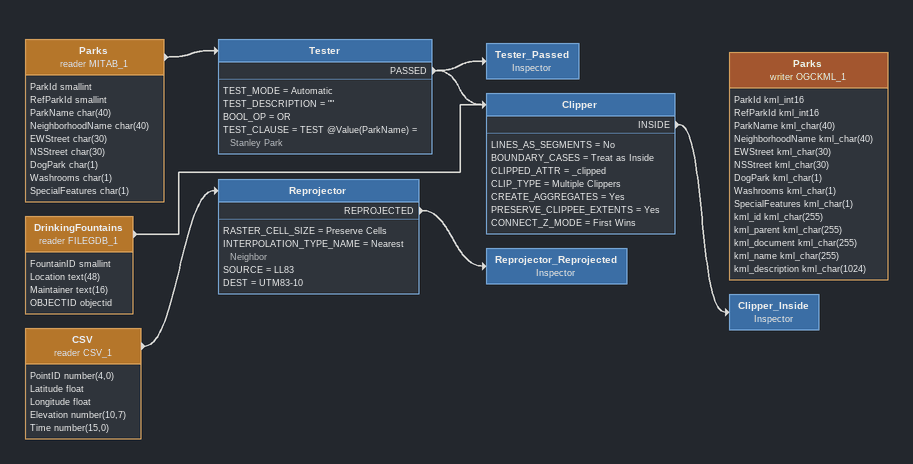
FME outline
Parks (reader MITAB_1)
    attributes: ParkId smallint, RefParkId smallint, ParkName char(40), NeighborhoodName char(40), EWStreet char(30), NSStreet char(30), DogPark char(1), Washrooms char(1), SpecialFeatures char(1)
    -> Tester
Tester
    TEST_MODE = Automatic
    TEST_DESCRIPTION = ""
    BOOL_OP = OR
    TEST_CLAUSE = TEST @Value(ParkName) = Stanley Park
    PASSED -> Tester_Passed
    PASSED -> Clipper
Tester_Passed: Inspector
DrinkingFountains (reader FILEGDB_1)
    attributes: FountainID smallint, Location text(48), Maintainer text(16), OBJECTID objectid
    -> Clipper
Clipper
    LINES_AS_SEGMENTS = No
    BOUNDARY_CASES = Treat as Inside
    CLIPPED_ATTR = _clipped
    CLIP_TYPE = Multiple Clippers
    CREATE_AGGREGATES = Yes
    PRESERVE_CLIPPEE_EXTENTS = Yes
    CONNECT_Z_MODE = First Wins
    INSIDE -> Clipper_Inside
Clipper_Inside: Inspector
CSV (reader CSV_1)
    attributes: PointID number(4,0), Latitude float, Longitude float, Elevation number(10,7), Time number(15,0)
    -> Reprojector
Reprojector
    RASTER_CELL_SIZE = Preserve Cells
    INTERPOLATION_TYPE_NAME = Nearest Neighbor
    SOURCE = LL83
    DEST = UTM83-10
    REPROJECTED -> Reprojector_Reprojected
Reprojector_Reprojected: Inspector
Parks (writer OGCKML_1)
    attributes: ParkId kml_int16, RefParkId kml_int16, ParkName kml_char(40), NeighborhoodName kml_char(40), EWStreet kml_char(30), NSStreet kml_char(30), DogPark kml_char(1), Washrooms kml_char(1), SpecialFeatures kml_char(1), kml_id kml_char(255), kml_parent kml_char(255), kml_document kml_char(255), kml_name kml_char(255), kml_description kml_char(1024)
